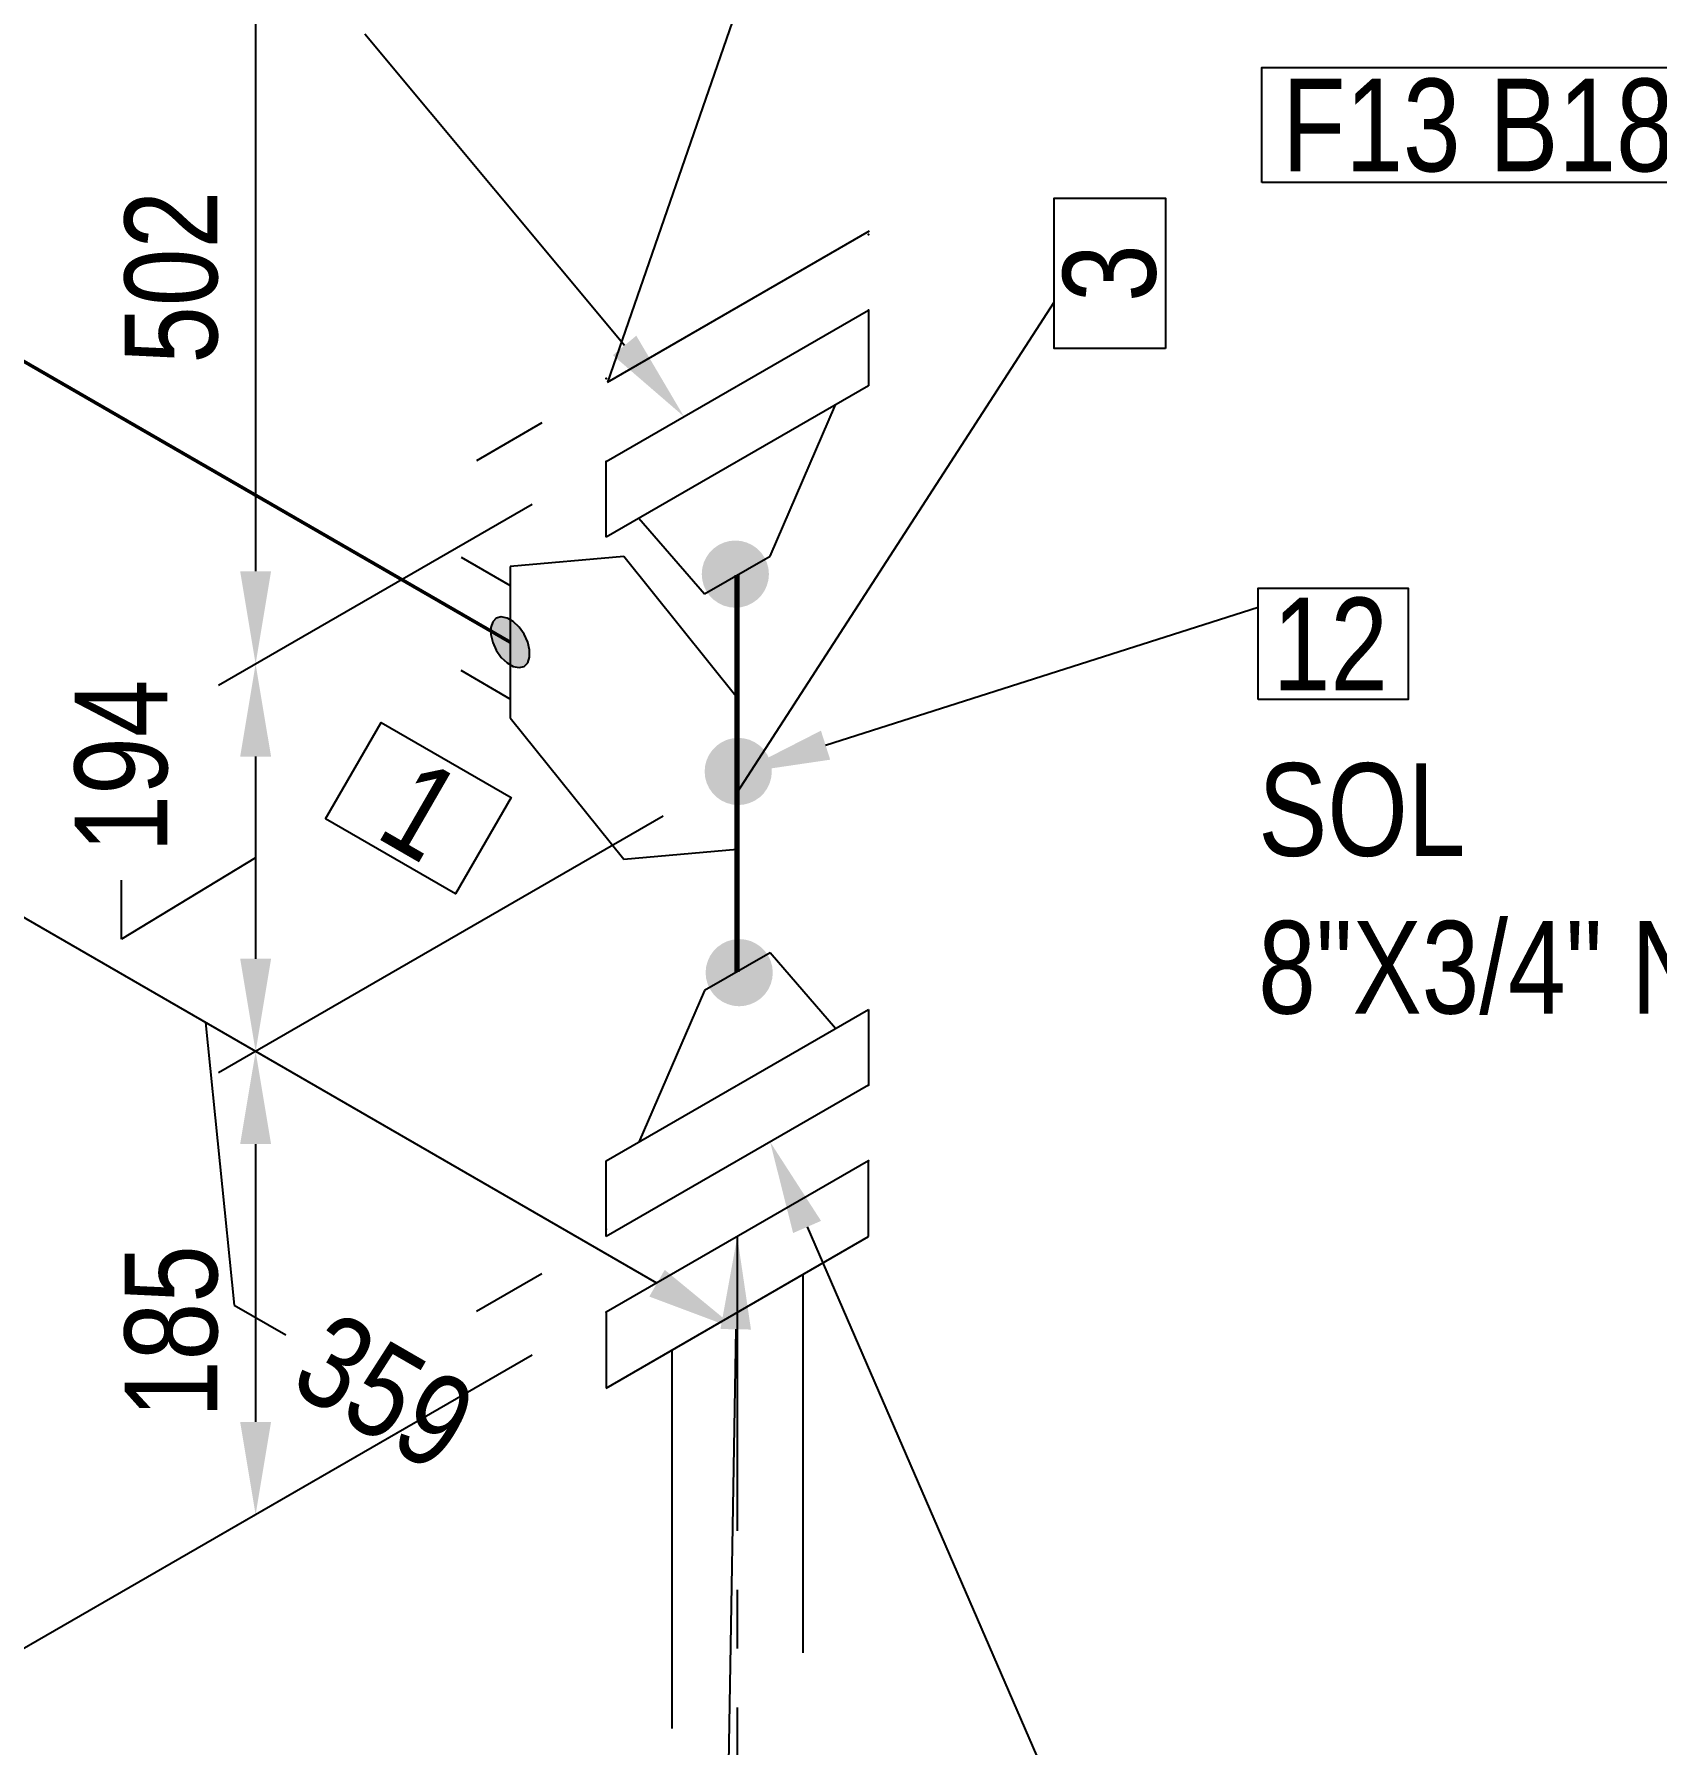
# Model space of a CAD drawing. Header units: millimetres. Extents: x 0 to 594, y 0 to 420.
# Drawn here: x 158.99 to 202.75, y 185.31 to 231.45 of the extents above; entities that cross this region are included whole.
import ezdxf
from ezdxf import colors
from ezdxf.entities.mleader import LeaderData, LeaderLine
from ezdxf.enums import TextEntityAlignment as Align
from ezdxf.math import Vec2, Vec3

# ---------------------------------------------------------------- set-up
doc = ezdxf.new("R2010")
doc.units = ezdxf.units.MM
doc.header["$LTSCALE"] = 0.25
doc.linetypes.add('CENTER', pattern=[50.8, 31.75, -6.35, 6.35, -6.35])
doc.linetypes.add('DASHED2', pattern=[9.525, 6.35, -3.175])
for name, color, linetype in [('기호', 4, 'Continuous'), ('밸브', 4, 'Continuous'), ('연속', 7, 'DASHED2'), ('열 추적 선', 7, 'CENTER'), ('용접', 1, 'Continuous'), ('주석', 7, 'Continuous'), ('치수', 1, 'Continuous')]:
    doc.layers.add(name, color=color, linetype=linetype)
doc.layers.add('파이프', color=3, linetype='Continuous', lineweight=70)
doc.layers.add('파이프 작은 보어', color=30, linetype='Continuous', lineweight=50)
doc.styles.add('AdskIsoAnnotation', font='arial.ttf', dxfattribs={"width": 0.8, "height": 1})
doc.styles.add('AdskIsoMetric', font='arial.ttf', dxfattribs={"width": 0.8, "height": 2.5})
doc.styles.add('AdskIsoMetric-30', font='arial.ttf', dxfattribs={"width": 0.8, "height": 2.5})
doc.styles.get("Standard").update_dxf_attribs({"font": 'arial.ttf'})
doc.dimstyles.new('AdskIsoMetric', dxfattribs={"dimtxt": 2.5, "dimasz": 2.5, "dimexe": 1, "dimexo": 2, "dimgap": 0.8, "dimtad": 1, "dimdec": 0, "dimrnd": 1, "dimzin": 0, "dimdsep": 46, "dimtxsty": 'AdskIsoMetric', "dimcen": 0, "dimclrt": 7, "dimadec": 0, "dimazin": 0, "dimtfac": 1, "dimtdec": 0, "dimtmove": 1, "dimatfit": 3, "dimfxl": 0, "dimfrac": 2, "dimtolj": 1, "dimtzin": 0, "dimarcsym": 0})

# ---------------------------------------------------------------- blocks, each defined once
blk = doc.blocks.new('끝 장비-1-IsoRight')
at = {"color": 0, "linetype": 'ByBlock', "lineweight": -2, "extrusion": (0.707107, 0.408248, -0.57735)}
for p, q in [((-0.0884, 0.1531), (-0.5303, 0.4082)), ((0, 0.2041), (-0.0884, 0.2552)), ((-0.0884, 0.2552), (-0.0884, -0.1531)), ((-0.0884, -0.051), (-0.5303, 0.2041)), ((0, -0.2041), (0, 0.2041)), ((-0.0884, -0.1531), (0, -0.2041))]:
    blk.add_line(p, q, dxfattribs=at)
blk = doc.blocks.new('플랜지WN-1-IsoRight')
at = {"color": 0, "linetype": 'ByBlock', "lineweight": -2, "extrusion": (0.707107, 0.408248, -0.57735)}
for p, q in [((0.0221, 0.1914), (0.1105, 0.1403)), ((0.0221, -0.2169), (0.0221, 0.1914)), ((0.0221, 0.1403), (-0.1105, 0.1148)), ((0.1105, 0.1403), (0.1105, -0.2679)), ((-0.1105, 0.1148), (-0.1105, 0.0128)), ((-0.1105, 0.0128), (0.0221, -0.1659)), ((0.1105, -0.2679), (0.0221, -0.2169))]:
    blk.add_line(p, q, dxfattribs=at)
blk = doc.blocks.new('개스킷-1-IsoRight')
at = {"color": 0, "linetype": 'ByBlock', "lineweight": -2, "extrusion": (1, 0, 0)}
for p in [(-0.0442, 0.2296), (0.0442, 0.1786), (-0.0529, -0.1736), (0.0442, -0.2296)]:
    blk.add_point(p, dxfattribs=at)
blk = doc.blocks.new('화살표된 체크 밸브-2-Iso2DSkew0')
h = blk.add_hatch(color=256)
h.paths.add_polyline_path([(2.335, 6.741), (3.081, 6.741), (3.573, 10.313)], flags=0)
h.paths.add_polyline_path([(1.589, 6.741), (2.335, 6.741), (3.573, 10.313)], flags=0)
at = {"color": 0, "extrusion": (-0.707107, 0.408248, -0.57735)}
for p, q in [((-3.503, 6.218), (3.568, 10.3)), ((3.568, 10.3), (-3.503, -10.112)), ((-3.503, -10.112), (3.568, -6.03))]:
    blk.add_line(p, q, dxfattribs=at)
blk = doc.blocks.new('*D90')
at = {"layer": 'Defpoints', "color": 0}
for p in [(149.258, 228.079), (149.258, 213.079), (177.95, 211.514)]:
    blk.add_point(p, dxfattribs=at)
at = {"layer": '치수', "color": 0, "lineweight": -2}
for p, q in [((175.785, 197.764), (151.423, 211.829)), ((163.604, 204.796), (164.385, 197.17)), ((164.385, 197.17), (165.771, 196.37))]:
    blk.add_line(p, q, dxfattribs=at)
at = {"layer": '치수', "color": 0}
for points in [[(151.631, 212.19), (151.214, 211.468), (149.258, 213.079)], [(175.994, 198.124), (175.577, 197.403), (177.95, 196.514)]]:
    blk.add_solid(points, dxfattribs=at)
at = {"layer": '치수', "color": 7, "insert": (168.44, 194.829), "char_height": 2.5, "attachment_point": 5, "rotation": 330, "style": 'AdskIsoMetric-30'}
blk.add_mtext('\\A1;359', dxfattribs=at)
blk = doc.blocks.new('*D92')
at = {"layer": 'Defpoints', "color": 0}
for p in [(177.95, 252.84), (233.321, 235.872), (233.321, 220.872)]:
    blk.add_point(p, dxfattribs=at)
at = {"layer": '치수', "color": 0, "lineweight": -2}
for p, q in [((180.115, 266.59), (231.156, 237.122)), ((233.321, 223.181), (233.321, 237.027))]:
    blk.add_line(p, q, dxfattribs=at)
at = {"layer": '치수', "color": 0}
for points in [[(180.324, 266.951), (179.907, 266.229), (177.95, 267.84)], [(231.364, 237.483), (230.947, 236.761), (233.321, 235.872)]]:
    blk.add_solid(points, dxfattribs=at)
at = {"layer": '치수', "color": 7, "insert": (205.635, 254.473), "char_height": 2.5, "attachment_point": 5, "rotation": 330, "style": 'AdskIsoMetric-30'}
blk.add_mtext('\\A1;303', dxfattribs=at)
blk = doc.blocks.new('*D111')
at = {"layer": 'Defpoints', "color": 0}
for p in [(174.415, 240.347), (174.415, 219.924), (164.96, 214.465)]:
    blk.add_point(p, dxfattribs=at)
at = {"layer": '치수', "color": 0, "lineweight": -2}
for p, q in [((172.415, 239.192), (163.96, 234.311)), ((164.96, 232.388), (164.96, 216.965)), ((172.415, 218.769), (163.96, 213.888))]:
    blk.add_line(p, q, dxfattribs=at)
at = {"layer": '치수', "color": 0}
for points in [[(164.543, 232.388), (165.377, 232.388), (164.96, 234.888)], [(164.543, 216.965), (165.377, 216.965), (164.96, 214.465)]]:
    blk.add_solid(points, dxfattribs=at)
at = {"layer": '치수', "color": 7, "insert": (162.694, 224.892), "char_height": 2.5, "attachment_point": 5, "rotation": 90, "style": 'AdskIsoMetric-30'}
blk.add_mtext('\\A1;502', dxfattribs=at)
blk = doc.blocks.new('개스킷 해치 표식-1-IsoRight')
at = {"linetype": 'ByBlock', "lineweight": -2, "extrusion": (0.707107, 0.408248, -0.57735)}
blk.add_line((0, 0), (0, 0.1021), dxfattribs=at)
blk = doc.blocks.new('*D112')
at = {"layer": 'Defpoints', "color": 0}
for p in [(174.415, 219.924), (177.95, 211.514), (164.96, 204.014)]:
    blk.add_point(p, dxfattribs=at)
at = {"layer": '치수', "color": 0, "lineweight": -2}
for p, q in [((172.415, 218.769), (163.96, 213.888)), ((164.96, 211.965), (164.96, 206.514)), ((175.95, 210.359), (163.96, 203.436)), ((164.96, 209.239), (161.344, 207.038)), ((161.344, 207.038), (161.344, 208.638))]:
    blk.add_line(p, q, dxfattribs=at)
at = {"layer": '치수', "color": 0}
for points in [[(164.543, 211.965), (165.377, 211.965), (164.96, 214.465)], [(164.543, 206.514), (165.377, 206.514), (164.96, 204.014)]]:
    blk.add_solid(points, dxfattribs=at)
at = {"layer": '치수', "color": 7, "insert": (161.344, 211.713), "char_height": 2.5, "attachment_point": 5, "rotation": 90, "style": 'AdskIsoMetric-30'}
blk.add_mtext('\\A1;194', dxfattribs=at)
blk = doc.blocks.new('*D113')
at = {"layer": 'Defpoints', "color": 0}
for p in [(177.95, 211.514), (174.415, 196.979), (164.96, 191.521)]:
    blk.add_point(p, dxfattribs=at)
at = {"layer": '치수', "color": 0, "lineweight": -2}
for p, q in [((175.95, 210.359), (163.96, 203.436)), ((164.96, 201.514), (164.96, 194.021)), ((172.415, 195.825), (163.96, 190.943))]:
    blk.add_line(p, q, dxfattribs=at)
at = {"layer": '치수', "color": 0}
for points in [[(164.543, 201.514), (165.377, 201.514), (164.96, 204.014)], [(164.543, 194.021), (165.377, 194.021), (164.96, 191.521)]]:
    blk.add_solid(points, dxfattribs=at)
at = {"layer": '치수', "color": 7, "insert": (162.693, 196.458), "char_height": 2.5, "attachment_point": 5, "rotation": 90, "style": 'AdskIsoMetric-30'}
blk.add_mtext('\\A1;185', dxfattribs=at)
blk = doc.blocks.new('*D114')
at = {"layer": 'Defpoints', "color": 0}
for p in [(177.95, 313.117), (174.415, 196.979), (156.3, 186.521)]:
    blk.add_point(p, dxfattribs=at)
at = {"layer": '치수', "color": 0, "lineweight": -2}
for p, q in [((175.95, 311.962), (155.3, 300.039)), ((156.3, 298.117), (156.3, 189.021)), ((172.415, 195.825), (155.3, 185.943))]:
    blk.add_line(p, q, dxfattribs=at)
at = {"layer": '치수', "color": 0}
for points in [[(155.883, 298.117), (156.716, 298.117), (156.3, 300.617)], [(155.883, 189.021), (156.716, 189.021), (156.3, 186.521)]]:
    blk.add_solid(points, dxfattribs=at)
at = {"layer": '치수', "color": 7, "insert": (154.033, 242.26), "char_height": 2.5, "attachment_point": 5, "rotation": 90, "style": 'AdskIsoMetric-30'}
blk.add_mtext('\\A1;1885', dxfattribs=at)
blk = doc.blocks.new('Olet1-2-Iso2DSkew0')
at = {"color": 0, "linetype": 'ByBlock', "lineweight": -2, "extrusion": (-0.707107, -0.408248, 0.57735)}
for p, q in [((-3.062, 5.85), (-6.124, 5.577)), ((-6.124, 5.577), (-6.124, 1.494)), ((0, 2.041), (-3.062, 5.85)), ((0, -2.041), (0, 2.041)), ((-6.124, 1.494), (-3.062, -2.315)), ((-3.062, -2.315), (0, -2.041))]:
    blk.add_line(p, q, dxfattribs=at)
blk = doc.blocks.new('Buttweld')
at = {"lineweight": -2}
blk.add_hatch(color=0, dxfattribs=at).paths.add_polyline_path([(0.044, -0.0026), (0.0433, 0.0053), (0.0413, 0.0129), (0.0379, 0.02), (0.0334, 0.0265), (0.0278, 0.0321), (0.0214, 0.0366), (0.0142, 0.0399), (0.0066, 0.042), (-0.0013, 0.0427), (-0.0091, 0.042), (-0.0168, 0.0399), (-0.0239, 0.0366), (-0.0304, 0.0321), (-0.036, 0.0265), (-0.0405, 0.02), (-0.0438, 0.0129), (-0.0459, 0.0053), (-0.0466, -0.0026), (-0.0459, -0.0105), (-0.0438, -0.0181), (-0.0405, -0.0252), (-0.036, -0.0317), (-0.0304, -0.0373), (-0.0239, -0.0418), (-0.0168, -0.0452), (-0.0091, -0.0472), (-0.0013, -0.0479), (0.0066, -0.0472), (0.0142, -0.0452), (0.0214, -0.0418), (0.0278, -0.0373), (0.0334, -0.0317), (0.0379, -0.0252), (0.0413, -0.0181), (0.0433, -0.0105)], is_closed=False, flags=0)
blk = doc.blocks.new('SocketWeld-2-IsoRight')
blk.add_hatch(color=256).paths.add_polyline_path([(0.0055, -0.0435), (0.0057, -0.0436), (0.006, -0.0436), (0.0062, -0.0436), (0.0064, -0.0437), (0.0066, -0.0437), (0.0068, -0.0438), (0.007, -0.0438), (0.0072, -0.0439), (0.0075, -0.0439), (0.0077, -0.0439), (0.0079, -0.044), (0.0081, -0.044), (0.0083, -0.0441), (0.0085, -0.0441), (0.0088, -0.0442), (0.009, -0.0442), (0.0092, -0.0443), (0.0094, -0.0443), (0.0096, -0.0443), (0.0098, -0.0444), (0.01, -0.0444), (0.0103, -0.0445), (0.0105, -0.0445), (0.0107, -0.0446), (0.0109, -0.0446), (0.0111, -0.0446), (0.0113, -0.0447), (0.0115, -0.0447), (0.0118, -0.0448), (0.012, -0.0448), (0.0122, -0.0449), (0.0124, -0.0449), (0.0126, -0.0449), (0.0128, -0.045), (0.013, -0.045), (0.0133, -0.0451), (0.0135, -0.0451), (0.0137, -0.0452), (0.0139, -0.0452), (0.0141, -0.0453), (0.0143, -0.0453), (0.0145, -0.0453), (0.0148, -0.0454), (0.015, -0.0454), (0.0152, -0.0455), (0.0154, -0.0455), (0.0156, -0.0456), (0.0158, -0.0456), (0.0161, -0.0456), (0.0161, -0.0456), (0.0162, -0.0456), (0.0164, -0.0455), (0.0166, -0.0455), (0.0168, -0.0455), (0.017, -0.0454), (0.0171, -0.0454), (0.0173, -0.0453), (0.0175, -0.0453), (0.0177, -0.0452), (0.0179, -0.0452), (0.0181, -0.0451), (0.0182, -0.0451), (0.0184, -0.045), (0.0186, -0.045), (0.0188, -0.0449), (0.019, -0.0449), (0.0192, -0.0448), (0.0193, -0.0448), (0.0195, -0.0447), (0.0197, -0.0447), (0.0199, -0.0446), (0.0201, -0.0446), (0.0203, -0.0445), (0.0204, -0.0445), (0.0206, -0.0444), (0.0208, -0.0444), (0.021, -0.0444), (0.0212, -0.0443), (0.0213, -0.0443), (0.0215, -0.0442), (0.0217, -0.0442), (0.0219, -0.0441), (0.0221, -0.0441), (0.0223, -0.044), (0.0224, -0.044), (0.0226, -0.0439), (0.0228, -0.0439), (0.023, -0.0438), (0.0232, -0.0438), (0.0234, -0.0437), (0.0235, -0.0437), (0.0237, -0.0436), (0.0239, -0.0436), (0.0241, -0.0435), (0.0243, -0.0435), (0.0245, -0.0434), (0.0246, -0.0434), (0.0248, -0.0433), (0.025, -0.0433), (0.025, -0.0433), (0.0251, -0.0432), (0.0253, -0.043), (0.0254, -0.0429), (0.0255, -0.0428), (0.0257, -0.0426), (0.0258, -0.0425), (0.0259, -0.0424), (0.0261, -0.0422), (0.0262, -0.0421), (0.0263, -0.042), (0.0265, -0.0418), (0.0266, -0.0417), (0.0267, -0.0416), (0.0269, -0.0414), (0.027, -0.0413), (0.0271, -0.0412), (0.0273, -0.041), (0.0274, -0.0409), (0.0275, -0.0408), (0.0277, -0.0406), (0.0278, -0.0405), (0.0279, -0.0403), (0.0281, -0.0402), (0.0282, -0.0401), (0.0283, -0.0399), (0.0284, -0.0398), (0.0286, -0.0397), (0.0287, -0.0395), (0.0288, -0.0394), (0.029, -0.0393), (0.0291, -0.0391), (0.0292, -0.039), (0.0294, -0.0389), (0.0295, -0.0387), (0.0296, -0.0386), (0.0298, -0.0385), (0.0299, -0.0383), (0.03, -0.0382), (0.0302, -0.0381), (0.0303, -0.0379), (0.0304, -0.0378), (0.0306, -0.0377), (0.0307, -0.0375), (0.0308, -0.0374), (0.031, -0.0373), (0.0311, -0.0371), (0.0312, -0.037), (0.0314, -0.0369), (0.0315, -0.0367), (0.0315, -0.0367), (0.0316, -0.0365), (0.0316, -0.0363), (0.0317, -0.0361), (0.0318, -0.0359), (0.0319, -0.0357), (0.0319, -0.0355), (0.032, -0.0353), (0.0321, -0.0351), (0.0321, -0.0349), (0.0322, -0.0346), (0.0323, -0.0344), (0.0323, -0.0342), (0.0324, -0.034), (0.0325, -0.0338), (0.0325, -0.0336), (0.0326, -0.0334), (0.0327, -0.0332), (0.0328, -0.033), (0.0328, -0.0328), (0.0329, -0.0326), (0.033, -0.0324), (0.033, -0.0322), (0.0331, -0.0319), (0.0332, -0.0317), (0.0332, -0.0315), (0.0333, -0.0313), (0.0334, -0.0311), (0.0335, -0.0309), (0.0335, -0.0307), (0.0336, -0.0305), (0.0337, -0.0303), (0.0337, -0.0301), (0.0338, -0.0299), (0.0339, -0.0297), (0.0339, -0.0295), (0.034, -0.0292), (0.0341, -0.029), (0.0342, -0.0288), (0.0342, -0.0286), (0.0343, -0.0284), (0.0344, -0.0282), (0.0344, -0.028), (0.0345, -0.0278), (0.0346, -0.0276), (0.0346, -0.0274), (0.0347, -0.0272), (0.0348, -0.027), (0.0349, -0.0268), (0.0349, -0.0265), (0.0349, -0.0265), (0.0349, -0.0263), (0.0349, -0.026), (0.0349, -0.0258), (0.0349, -0.0255), (0.0349, -0.0252), (0.0349, -0.025), (0.0349, -0.0247), (0.0349, -0.0245), (0.0349, -0.0242), (0.0349, -0.0239), (0.0349, -0.0237), (0.0349, -0.0234), (0.0349, -0.0232), (0.0349, -0.0229), (0.0349, -0.0226), (0.0349, -0.0224), (0.0349, -0.0221), (0.0349, -0.0219), (0.0349, -0.0216), (0.0349, -0.0213), (0.0349, -0.0211), (0.0349, -0.0208), (0.0349, -0.0206), (0.0349, -0.0203), (0.0349, -0.02), (0.0349, -0.0198), (0.0349, -0.0195), (0.0349, -0.0192), (0.0349, -0.019), (0.0349, -0.0187), (0.0349, -0.0185), (0.0349, -0.0182), (0.0349, -0.0179), (0.0349, -0.0177), (0.0349, -0.0174), (0.0349, -0.0172), (0.0349, -0.0169), (0.0349, -0.0166), (0.0349, -0.0164), (0.0349, -0.0161), (0.0349, -0.0159), (0.0349, -0.0156), (0.0349, -0.0153), (0.0349, -0.0151), (0.0349, -0.0148), (0.0349, -0.0146), (0.0349, -0.0143), (0.0349, -0.014), (0.0349, -0.0138), (0.0349, -0.0138), (0.0349, -0.0135), (0.0348, -0.0132), (0.0347, -0.0129), (0.0346, -0.0126), (0.0346, -0.0123), (0.0345, -0.012), (0.0344, -0.0118), (0.0344, -0.0115), (0.0343, -0.0112), (0.0342, -0.0109), (0.0342, -0.0106), (0.0341, -0.0103), (0.034, -0.01), (0.0339, -0.0097), (0.0339, -0.0095), (0.0338, -0.0092), (0.0337, -0.0089), (0.0337, -0.0086), (0.0336, -0.0083), (0.0335, -0.008), (0.0335, -0.0077), (0.0334, -0.0074), (0.0333, -0.0071), (0.0332, -0.0069), (0.0332, -0.0066), (0.0331, -0.0063), (0.033, -0.006), (0.033, -0.0057), (0.0329, -0.0054), (0.0328, -0.0051), (0.0328, -0.0048), (0.0327, -0.0046), (0.0326, -0.0043), (0.0325, -0.004), (0.0325, -0.0037), (0.0324, -0.0034), (0.0323, -0.0031), (0.0323, -0.0028), (0.0322, -0.0025), (0.0321, -0.0022), (0.0321, -0.002), (0.032, -0.0017), (0.0319, -0.0014), (0.0319, -0.0011), (0.0318, -0.0008), (0.0317, -0.0005), (0.0316, -0.0002), (0.0316, 0.0001), (0.0315, 0.0003), (0.0315, 0.0003), (0.0314, 0.0006), (0.0312, 0.0009), (0.0311, 0.0012), (0.031, 0.0015), (0.0308, 0.0018), (0.0307, 0.0021), (0.0306, 0.0024), (0.0304, 0.0026), (0.0303, 0.0029), (0.0302, 0.0032), (0.03, 0.0035), (0.0299, 0.0038), (0.0298, 0.0041), (0.0296, 0.0044), (0.0295, 0.0047), (0.0294, 0.0049), (0.0292, 0.0052), (0.0291, 0.0055), (0.029, 0.0058), (0.0288, 0.0061), (0.0287, 0.0064), (0.0286, 0.0067), (0.0284, 0.007), (0.0283, 0.0072), (0.0282, 0.0075), (0.0281, 0.0078), (0.0279, 0.0081), (0.0278, 0.0084), (0.0277, 0.0087), (0.0275, 0.009), (0.0274, 0.0093), (0.0273, 0.0095), (0.0271, 0.0098), (0.027, 0.0101), (0.0269, 0.0104), (0.0267, 0.0107), (0.0266, 0.011), (0.0265, 0.0113), (0.0263, 0.0116), (0.0262, 0.0118), (0.0261, 0.0121), (0.0259, 0.0124), (0.0258, 0.0127), (0.0257, 0.013), (0.0255, 0.0133), (0.0254, 0.0136), (0.0253, 0.0139), (0.0251, 0.0141), (0.025, 0.0144), (0.025, 0.0144), (0.0248, 0.0147), (0.0246, 0.015), (0.0245, 0.0152), (0.0243, 0.0155), (0.0241, 0.0157), (0.0239, 0.016), (0.0237, 0.0162), (0.0235, 0.0165), (0.0234, 0.0168), (0.0232, 0.017), (0.023, 0.0173), (0.0228, 0.0175), (0.0226, 0.0178), (0.0224, 0.0181), (0.0223, 0.0183), (0.0221, 0.0186), (0.0219, 0.0188), (0.0217, 0.0191), (0.0215, 0.0193), (0.0213, 0.0196), (0.0212, 0.0199), (0.021, 0.0201), (0.0208, 0.0204), (0.0206, 0.0206), (0.0204, 0.0209), (0.0203, 0.0212), (0.0201, 0.0214), (0.0199, 0.0217), (0.0197, 0.0219), (0.0195, 0.0222), (0.0193, 0.0225), (0.0192, 0.0227), (0.019, 0.023), (0.0188, 0.0232), (0.0186, 0.0235), (0.0184, 0.0237), (0.0182, 0.024), (0.0181, 0.0243), (0.0179, 0.0245), (0.0177, 0.0248), (0.0175, 0.025), (0.0173, 0.0253), (0.0171, 0.0256), (0.017, 0.0258), (0.0168, 0.0261), (0.0166, 0.0263), (0.0164, 0.0266), (0.0162, 0.0268), (0.0161, 0.0271), (0.0161, 0.0271), (0.0158, 0.0273), (0.0156, 0.0275), (0.0154, 0.0277), (0.0152, 0.0279), (0.015, 0.0281), (0.0148, 0.0283), (0.0145, 0.0285), (0.0143, 0.0287), (0.0141, 0.0289), (0.0139, 0.0292), (0.0137, 0.0294), (0.0135, 0.0296), (0.0133, 0.0298), (0.013, 0.03), (0.0128, 0.0302), (0.0126, 0.0304), (0.0124, 0.0306), (0.0122, 0.0308), (0.012, 0.031), (0.0118, 0.0312), (0.0115, 0.0314), (0.0113, 0.0316), (0.0111, 0.0318), (0.0109, 0.032), (0.0107, 0.0322), (0.0105, 0.0324), (0.0103, 0.0326), (0.01, 0.0328), (0.0098, 0.033), (0.0096, 0.0332), (0.0094, 0.0334), (0.0092, 0.0337), (0.009, 0.0339), (0.0088, 0.0341), (0.0085, 0.0343), (0.0083, 0.0345), (0.0081, 0.0347), (0.0079, 0.0349), (0.0077, 0.0351), (0.0075, 0.0353), (0.0072, 0.0355), (0.007, 0.0357), (0.0068, 0.0359), (0.0066, 0.0361), (0.0064, 0.0363), (0.0062, 0.0365), (0.006, 0.0367), (0.0057, 0.0369), (0.0055, 0.0371), (0.0055, 0.0371), (0.0053, 0.0373), (0.0051, 0.0374), (0.0049, 0.0375), (0.0046, 0.0377), (0.0044, 0.0378), (0.0042, 0.0379), (0.004, 0.038), (0.0037, 0.0382), (0.0035, 0.0383), (0.0033, 0.0384), (0.003, 0.0386), (0.0028, 0.0387), (0.0026, 0.0388), (0.0024, 0.039), (0.0021, 0.0391), (0.0019, 0.0392), (0.0017, 0.0393), (0.0015, 0.0395), (0.0012, 0.0396), (0.001, 0.0397), (0.0008, 0.0399), (0.0006, 0.04), (0.0003, 0.0401), (0.0001, 0.0403), (-0.0001, 0.0404), (-0.0003, 0.0405), (-0.0006, 0.0406), (-0.0008, 0.0408), (-0.001, 0.0409), (-0.0012, 0.041), (-0.0015, 0.0412), (-0.0017, 0.0413), (-0.0019, 0.0414), (-0.0021, 0.0416), (-0.0024, 0.0417), (-0.0026, 0.0418), (-0.0028, 0.042), (-0.003, 0.0421), (-0.0033, 0.0422), (-0.0035, 0.0423), (-0.0037, 0.0425), (-0.004, 0.0426), (-0.0042, 0.0427), (-0.0044, 0.0429), (-0.0046, 0.043), (-0.0049, 0.0431), (-0.0051, 0.0433), (-0.0053, 0.0434), (-0.0055, 0.0435), (-0.0055, 0.0435), (-0.0057, 0.0436), (-0.006, 0.0436), (-0.0062, 0.0436), (-0.0064, 0.0437), (-0.0066, 0.0437), (-0.0068, 0.0438), (-0.007, 0.0438), (-0.0072, 0.0439), (-0.0075, 0.0439), (-0.0077, 0.0439), (-0.0079, 0.044), (-0.0081, 0.044), (-0.0083, 0.0441), (-0.0085, 0.0441), (-0.0088, 0.0442), (-0.009, 0.0442), (-0.0092, 0.0443), (-0.0094, 0.0443), (-0.0096, 0.0443), (-0.0098, 0.0444), (-0.01, 0.0444), (-0.0103, 0.0445), (-0.0105, 0.0445), (-0.0107, 0.0446), (-0.0109, 0.0446), (-0.0111, 0.0446), (-0.0113, 0.0447), (-0.0115, 0.0447), (-0.0118, 0.0448), (-0.012, 0.0448), (-0.0122, 0.0449), (-0.0124, 0.0449), (-0.0126, 0.0449), (-0.0128, 0.045), (-0.013, 0.045), (-0.0133, 0.0451), (-0.0135, 0.0451), (-0.0137, 0.0452), (-0.0139, 0.0452), (-0.0141, 0.0453), (-0.0143, 0.0453), (-0.0145, 0.0453), (-0.0148, 0.0454), (-0.015, 0.0454), (-0.0152, 0.0455), (-0.0154, 0.0455), (-0.0156, 0.0456), (-0.0158, 0.0456), (-0.0161, 0.0456), (-0.0161, 0.0456), (-0.0162, 0.0456), (-0.0164, 0.0455), (-0.0166, 0.0455), (-0.0168, 0.0455), (-0.017, 0.0454), (-0.0171, 0.0454), (-0.0173, 0.0453), (-0.0175, 0.0453), (-0.0177, 0.0452), (-0.0179, 0.0452), (-0.0181, 0.0451), (-0.0182, 0.0451), (-0.0184, 0.045), (-0.0186, 0.045), (-0.0188, 0.0449), (-0.019, 0.0449), (-0.0192, 0.0448), (-0.0193, 0.0448), (-0.0195, 0.0447), (-0.0197, 0.0447), (-0.0199, 0.0446), (-0.0201, 0.0446), (-0.0203, 0.0445), (-0.0204, 0.0445), (-0.0206, 0.0444), (-0.0208, 0.0444), (-0.021, 0.0444), (-0.0212, 0.0443), (-0.0213, 0.0443), (-0.0215, 0.0442), (-0.0217, 0.0442), (-0.0219, 0.0441), (-0.0221, 0.0441), (-0.0223, 0.044), (-0.0224, 0.044), (-0.0226, 0.0439), (-0.0228, 0.0439), (-0.023, 0.0438), (-0.0232, 0.0438), (-0.0234, 0.0437), (-0.0235, 0.0437), (-0.0237, 0.0436), (-0.0239, 0.0436), (-0.0241, 0.0435), (-0.0243, 0.0435), (-0.0245, 0.0434), (-0.0246, 0.0434), (-0.0248, 0.0433), (-0.025, 0.0433), (-0.025, 0.0433), (-0.0251, 0.0432), (-0.0253, 0.043), (-0.0254, 0.0429), (-0.0255, 0.0428), (-0.0257, 0.0426), (-0.0258, 0.0425), (-0.0259, 0.0424), (-0.0261, 0.0422), (-0.0262, 0.0421), (-0.0263, 0.042), (-0.0265, 0.0418), (-0.0266, 0.0417), (-0.0267, 0.0416), (-0.0269, 0.0414), (-0.027, 0.0413), (-0.0271, 0.0412), (-0.0273, 0.041), (-0.0274, 0.0409), (-0.0275, 0.0408), (-0.0277, 0.0406), (-0.0278, 0.0405), (-0.0279, 0.0403), (-0.0281, 0.0402), (-0.0282, 0.0401), (-0.0283, 0.0399), (-0.0284, 0.0398), (-0.0286, 0.0397), (-0.0287, 0.0395), (-0.0288, 0.0394), (-0.029, 0.0393), (-0.0291, 0.0391), (-0.0292, 0.039), (-0.0294, 0.0389), (-0.0295, 0.0387), (-0.0296, 0.0386), (-0.0298, 0.0385), (-0.0299, 0.0383), (-0.03, 0.0382), (-0.0302, 0.0381), (-0.0303, 0.0379), (-0.0304, 0.0378), (-0.0306, 0.0377), (-0.0307, 0.0375), (-0.0308, 0.0374), (-0.031, 0.0373), (-0.0311, 0.0371), (-0.0312, 0.037), (-0.0314, 0.0369), (-0.0315, 0.0367), (-0.0315, 0.0367), (-0.0316, 0.0365), (-0.0316, 0.0363), (-0.0317, 0.0361), (-0.0318, 0.0359), (-0.0319, 0.0357), (-0.0319, 0.0355), (-0.032, 0.0353), (-0.0321, 0.0351), (-0.0321, 0.0349), (-0.0322, 0.0346), (-0.0323, 0.0344), (-0.0323, 0.0342), (-0.0324, 0.034), (-0.0325, 0.0338), (-0.0325, 0.0336), (-0.0326, 0.0334), (-0.0327, 0.0332), (-0.0328, 0.033), (-0.0328, 0.0328), (-0.0329, 0.0326), (-0.033, 0.0324), (-0.033, 0.0322), (-0.0331, 0.0319), (-0.0332, 0.0317), (-0.0332, 0.0315), (-0.0333, 0.0313), (-0.0334, 0.0311), (-0.0335, 0.0309), (-0.0335, 0.0307), (-0.0336, 0.0305), (-0.0337, 0.0303), (-0.0337, 0.0301), (-0.0338, 0.0299), (-0.0339, 0.0297), (-0.0339, 0.0295), (-0.034, 0.0292), (-0.0341, 0.029), (-0.0342, 0.0288), (-0.0342, 0.0286), (-0.0343, 0.0284), (-0.0344, 0.0282), (-0.0344, 0.028), (-0.0345, 0.0278), (-0.0346, 0.0276), (-0.0346, 0.0274), (-0.0347, 0.0272), (-0.0348, 0.027), (-0.0349, 0.0268), (-0.0349, 0.0265), (-0.0349, 0.0265), (-0.0349, 0.0263), (-0.0349, 0.026), (-0.0349, 0.0258), (-0.0349, 0.0255), (-0.0349, 0.0252), (-0.0349, 0.025), (-0.0349, 0.0247), (-0.0349, 0.0245), (-0.0349, 0.0242), (-0.0349, 0.0239), (-0.0349, 0.0237), (-0.0349, 0.0234), (-0.0349, 0.0232), (-0.0349, 0.0229), (-0.0349, 0.0226), (-0.0349, 0.0224), (-0.0349, 0.0221), (-0.0349, 0.0219), (-0.0349, 0.0216), (-0.0349, 0.0213), (-0.0349, 0.0211), (-0.0349, 0.0208), (-0.0349, 0.0206), (-0.0349, 0.0203), (-0.0349, 0.02), (-0.0349, 0.0198), (-0.0349, 0.0195), (-0.0349, 0.0192), (-0.0349, 0.019), (-0.0349, 0.0187), (-0.0349, 0.0185), (-0.0349, 0.0182), (-0.0349, 0.0179), (-0.0349, 0.0177), (-0.0349, 0.0174), (-0.0349, 0.0172), (-0.0349, 0.0169), (-0.0349, 0.0166), (-0.0349, 0.0164), (-0.0349, 0.0161), (-0.0349, 0.0159), (-0.0349, 0.0156), (-0.0349, 0.0153), (-0.0349, 0.0151), (-0.0349, 0.0148), (-0.0349, 0.0146), (-0.0349, 0.0143), (-0.0349, 0.014), (-0.0349, 0.0138), (-0.0349, 0.0138), (-0.0349, 0.0135), (-0.0348, 0.0132), (-0.0347, 0.0129), (-0.0346, 0.0126), (-0.0346, 0.0123), (-0.0345, 0.012), (-0.0344, 0.0118), (-0.0344, 0.0115), (-0.0343, 0.0112), (-0.0342, 0.0109), (-0.0342, 0.0106), (-0.0341, 0.0103), (-0.034, 0.01), (-0.0339, 0.0097), (-0.0339, 0.0095), (-0.0338, 0.0092), (-0.0337, 0.0089), (-0.0337, 0.0086), (-0.0336, 0.0083), (-0.0335, 0.008), (-0.0335, 0.0077), (-0.0334, 0.0074), (-0.0333, 0.0071), (-0.0332, 0.0069), (-0.0332, 0.0066), (-0.0331, 0.0063), (-0.033, 0.006), (-0.033, 0.0057), (-0.0329, 0.0054), (-0.0328, 0.0051), (-0.0328, 0.0048), (-0.0327, 0.0046), (-0.0326, 0.0043), (-0.0325, 0.004), (-0.0325, 0.0037), (-0.0324, 0.0034), (-0.0323, 0.0031), (-0.0323, 0.0028), (-0.0322, 0.0025), (-0.0321, 0.0022), (-0.0321, 0.002), (-0.032, 0.0017), (-0.0319, 0.0014), (-0.0319, 0.0011), (-0.0318, 0.0008), (-0.0317, 0.0005), (-0.0316, 0.0002), (-0.0316, -0.0001), (-0.0315, -0.0003), (-0.0315, -0.0003), (-0.0314, -0.0006), (-0.0312, -0.0009), (-0.0311, -0.0012), (-0.031, -0.0015), (-0.0308, -0.0018), (-0.0307, -0.0021), (-0.0306, -0.0024), (-0.0304, -0.0026), (-0.0303, -0.0029), (-0.0302, -0.0032), (-0.03, -0.0035), (-0.0299, -0.0038), (-0.0298, -0.0041), (-0.0296, -0.0044), (-0.0295, -0.0047), (-0.0294, -0.0049), (-0.0292, -0.0052), (-0.0291, -0.0055), (-0.029, -0.0058), (-0.0288, -0.0061), (-0.0287, -0.0064), (-0.0286, -0.0067), (-0.0284, -0.007), (-0.0283, -0.0072), (-0.0282, -0.0075), (-0.0281, -0.0078), (-0.0279, -0.0081), (-0.0278, -0.0084), (-0.0277, -0.0087), (-0.0275, -0.009), (-0.0274, -0.0093), (-0.0273, -0.0095), (-0.0271, -0.0098), (-0.027, -0.0101), (-0.0269, -0.0104), (-0.0267, -0.0107), (-0.0266, -0.011), (-0.0265, -0.0113), (-0.0263, -0.0116), (-0.0262, -0.0118), (-0.0261, -0.0121), (-0.0259, -0.0124), (-0.0258, -0.0127), (-0.0257, -0.013), (-0.0255, -0.0133), (-0.0254, -0.0136), (-0.0253, -0.0139), (-0.0251, -0.0141), (-0.025, -0.0144), (-0.025, -0.0144), (-0.0248, -0.0147), (-0.0246, -0.015), (-0.0245, -0.0152), (-0.0243, -0.0155), (-0.0241, -0.0157), (-0.0239, -0.016), (-0.0237, -0.0162), (-0.0235, -0.0165), (-0.0234, -0.0168), (-0.0232, -0.017), (-0.023, -0.0173), (-0.0228, -0.0175), (-0.0226, -0.0178), (-0.0224, -0.0181), (-0.0223, -0.0183), (-0.0221, -0.0186), (-0.0219, -0.0188), (-0.0217, -0.0191), (-0.0215, -0.0193), (-0.0213, -0.0196), (-0.0212, -0.0199), (-0.021, -0.0201), (-0.0208, -0.0204), (-0.0206, -0.0206), (-0.0204, -0.0209), (-0.0203, -0.0212), (-0.0201, -0.0214), (-0.0199, -0.0217), (-0.0197, -0.0219), (-0.0195, -0.0222), (-0.0193, -0.0225), (-0.0192, -0.0227), (-0.019, -0.023), (-0.0188, -0.0232), (-0.0186, -0.0235), (-0.0184, -0.0237), (-0.0182, -0.024), (-0.0181, -0.0243), (-0.0179, -0.0245), (-0.0177, -0.0248), (-0.0175, -0.025), (-0.0173, -0.0253), (-0.0171, -0.0256), (-0.017, -0.0258), (-0.0168, -0.0261), (-0.0166, -0.0263), (-0.0164, -0.0266), (-0.0162, -0.0268), (-0.0161, -0.0271), (-0.0161, -0.0271), (-0.0158, -0.0273), (-0.0156, -0.0275), (-0.0154, -0.0277), (-0.0152, -0.0279), (-0.015, -0.0281), (-0.0148, -0.0283), (-0.0145, -0.0285), (-0.0143, -0.0287), (-0.0141, -0.0289), (-0.0139, -0.0292), (-0.0137, -0.0294), (-0.0135, -0.0296), (-0.0133, -0.0298), (-0.013, -0.03), (-0.0128, -0.0302), (-0.0126, -0.0304), (-0.0124, -0.0306), (-0.0122, -0.0308), (-0.012, -0.031), (-0.0118, -0.0312), (-0.0115, -0.0314), (-0.0113, -0.0316), (-0.0111, -0.0318), (-0.0109, -0.032), (-0.0107, -0.0322), (-0.0105, -0.0324), (-0.0103, -0.0326), (-0.01, -0.0328), (-0.0098, -0.033), (-0.0096, -0.0332), (-0.0094, -0.0334), (-0.0092, -0.0337), (-0.009, -0.0339), (-0.0088, -0.0341), (-0.0085, -0.0343), (-0.0083, -0.0345), (-0.0081, -0.0347), (-0.0079, -0.0349), (-0.0077, -0.0351), (-0.0075, -0.0353), (-0.0072, -0.0355), (-0.007, -0.0357), (-0.0068, -0.0359), (-0.0066, -0.0361), (-0.0064, -0.0363), (-0.0062, -0.0365), (-0.006, -0.0367), (-0.0057, -0.0369), (-0.0055, -0.0371), (-0.0055, -0.0371), (-0.0053, -0.0373), (-0.0051, -0.0374), (-0.0049, -0.0375), (-0.0046, -0.0377), (-0.0044, -0.0378), (-0.0042, -0.0379), (-0.004, -0.038), (-0.0037, -0.0382), (-0.0035, -0.0383), (-0.0033, -0.0384), (-0.003, -0.0386), (-0.0028, -0.0387), (-0.0026, -0.0388), (-0.0024, -0.039), (-0.0021, -0.0391), (-0.0019, -0.0392), (-0.0017, -0.0393), (-0.0015, -0.0395), (-0.0012, -0.0396), (-0.001, -0.0397), (-0.0008, -0.0399), (-0.0006, -0.04), (-0.0003, -0.0401), (-0.0001, -0.0403), (0.0001, -0.0404), (0.0003, -0.0405), (0.0006, -0.0406), (0.0008, -0.0408), (0.001, -0.0409), (0.0012, -0.041), (0.0015, -0.0412), (0.0017, -0.0413), (0.0019, -0.0414), (0.0021, -0.0416), (0.0024, -0.0417), (0.0026, -0.0418), (0.0028, -0.042), (0.003, -0.0421), (0.0033, -0.0422), (0.0035, -0.0423), (0.0037, -0.0425), (0.004, -0.0426), (0.0042, -0.0427), (0.0044, -0.0429), (0.0046, -0.043), (0.0049, -0.0431), (0.0051, -0.0433), (0.0053, -0.0434)], flags=0)
at = {"color": 0, "linetype": 'ByBlock', "lineweight": -2, "extrusion": (-0.707107, -0.408248, 0.57735)}
for p, q in [((-0.0884, 0.1531), (0, 0.1021)), ((0, 0.1021), (0, -0.1021)), ((-0.0315, 0.0367), (-0.0349, 0.0265)), ((-0.025, 0.0433), (-0.0315, 0.0367)), ((-0.0161, 0.0456), (-0.025, 0.0433)), ((-0.0055, 0.0435), (-0.0161, 0.0456)), ((0.0055, 0.0371), (-0.0055, 0.0435)), ((0.0161, 0.0271), (0.0055, 0.0371)), ((-0.0349, 0.0265), (-0.0349, 0.0138)), ((-0.0349, 0.0138), (-0.0315, -0.0003)), ((0.025, 0.0144), (0.0161, 0.0271)), ((0.0315, 0.0003), (0.025, 0.0144)), ((0.0349, -0.0138), (0.0315, 0.0003)), ((-0.0315, -0.0003), (-0.025, -0.0144)), ((-0.025, -0.0144), (-0.0161, -0.0271)), ((-0.0161, -0.0271), (-0.0055, -0.0371)), ((0.0315, -0.0367), (0.0349, -0.0265)), ((0.0349, -0.0265), (0.0349, -0.0138)), ((0, -0.1021), (-0.0884, -0.051)), ((-0.0055, -0.0371), (0.0055, -0.0435)), ((0.0055, -0.0435), (0.0161, -0.0456)), ((0.0161, -0.0456), (0.025, -0.0433)), ((0.025, -0.0433), (0.0315, -0.0367))]:
    blk.add_line(p, q, dxfattribs=at)
blk = doc.blocks.new('AnnoRect')
at = {"color": 0, "linetype": 'ByBlock', "lineweight": -2}
blk.add_wipeout([(-0.8095, -0.6), (-0.8095, 0.6), (0.8095, 0.6), (0.8095, -0.6)], dxfattribs=at)
blk.add_lwpolyline([(-0.8095, -0.6), (-0.8095, 0.6), (0.8095, 0.6), (0.8095, -0.6)], close=True, dxfattribs=at)
at = {"color": 0, "linetype": 'ByBlock', "lineweight": -2, "style": 'AdskIsoAnnotation', "width": 0.8}
blk.add_attdef('XX', text='', height=1, dxfattribs=at).set_placement((0, 0), align=Align.MIDDLE_CENTER)

msp = doc.modelspace()

# ---------------------------------------------------------------- linework, layer by layer
at = {"layer": '열 추적 선', "color": 1}
msp.add_line((177.9503, 199.0205), (177.9503, 164.6526), dxfattribs=at)
at = {"layer": '파이프'}
msp.add_lwpolyline([(177.9503, 206.1649), (177.9503, 216.8621)], dxfattribs=at)
at = {"layer": '파이프 작은 보어'}
msp.add_lwpolyline([(171.8266, 215.049), (154.5609, 225.0174)], dxfattribs=at)

# ---------------------------------------------------------------- block references
at = {"layer": '기호'}
msp.add_blockref('Olet1-2-Iso2DSkew0', (177.9503, 211.5135), dxfattribs=at)
at = {"layer": '밸브'}
msp.add_blockref('화살표된 체크 밸브-2-Iso2DSkew0', (177.9503, 232.1768), dxfattribs=at)
at = {"layer": '밸브', "xscale": 20, "yscale": 20, "zscale": 20}
for name, p, rotation in [('개스킷-1-IsoRight', (177.9503, 222.9858), 299.9999999999999), ('플랜지WN-1-IsoRight', (177.9503, 219.4137), 120.0000000000578), ('플랜지WN-1-IsoRight', (177.9503, 203.6133), 299.9999999999999), ('개스킷-1-IsoRight', (177.9503, 200.0412), 299.9999999998556)]:
    msp.add_blockref(name, p, dxfattribs=dict(at, rotation=rotation))
at = {"layer": '연속', "xscale": 20, "yscale": 20, "zscale": 20, "rotation": 119.9999999999974}
msp.add_blockref('끝 장비-1-IsoRight', (177.9503, 199.0205), dxfattribs=at)
at = {"layer": '용접', "xscale": 20, "yscale": 20, "zscale": 20}
for p, rotation in [((177.9503, 216.8621), 269.9999999998748), ((177.9503, 211.5135), 180), ((177.9503, 206.1649), 90)]:
    msp.add_blockref('Buttweld', p, dxfattribs=dict(at, rotation=rotation))
at = {"layer": '용접', "xscale": 15, "yscale": 15, "zscale": 15}
msp.add_blockref('SocketWeld-2-IsoRight', (171.8266, 215.049), dxfattribs=at)
at = {"layer": '치수', "xscale": 20, "yscale": 20, "zscale": 20}
for p, rotation in [((172.6827, 220.9652), 120), ((172.6827, 198.0205), 120.0000000000197), ((172.6827, 198.0205), 120.0000000000092)]:
    msp.add_blockref('개스킷 해치 표식-1-IsoRight', p, dxfattribs=dict(at, rotation=rotation))

# ---------------------------------------------------------------- texts
at = {"layer": '주석', "char_height": 2.5, "attachment_point": 7, "style": 'AdskIsoAnnotation'}
for s, insert in [('{\\Q0;SOL}', (192, 209.2536)), ('{\\Q0;8"X3/4" NS}', (192, 205))]:
    msp.add_mtext(s, dxfattribs=dict(at, insert=insert))

# ---------------------------------------------------------------- dimensions: what is measured, and where the dimension line sits
at = {"layer": '치수'}
for base, p1, p2, angle, text, override, picture, middle in [((156.2997, 186.5205), (177.9503, 313.1165), (174.4148, 196.9793), 270, '1885', {"dimtad": 0, "dimlfac": 16.229096, "dimtxsty": 'AdskIsoMetric-30', "dimse1": 0, "dimse2": 0, "dimsd1": 0, "dimsd2": 0, "dimtmove": 1}, '*D114', (154.0325, 242.2596)), ((233.3207, 235.872), (177.9503, 252.84), (233.3207, 220.872), 330, '303', {"dimtad": 0, "dimlfac": 4.732637, "dimtxsty": 'AdskIsoMetric-30', "dimse1": 1, "dimse2": 0, "dimsd1": 0, "dimsd2": 0, "dimtmove": 1}, '*D92', (205.6355, 254.4729)), ((164.9599, 214.4652), (174.4148, 240.3471), (174.4148, 219.924), 270, '502', {"dimtad": 0, "dimlfac": 24.562877, "dimtxsty": 'AdskIsoMetric-30', "dimse1": 0, "dimse2": 0, "dimsd1": 0, "dimsd2": 0, "dimtmove": 1}, '*D111', (162.6936, 224.8923)), ((149.2576, 213.0792), (177.9503, 211.5135), (149.2576, 228.0792), 150, '359', {"dimtad": 0, "dimlfac": 10.84936, "dimtxsty": 'AdskIsoMetric-30', "dimse1": 1, "dimse2": 1, "dimsd1": 0, "dimsd2": 0, "dimtmove": 1}, '*D90', (166.4636, 195.9704)), ((164.9599, 204.0135), (174.4148, 219.924), (177.9503, 211.5135), 270, '194', {"dimtad": 0, "dimlfac": 23.063137, "dimtxsty": 'AdskIsoMetric-30', "dimse1": 0, "dimse2": 0, "dimsd1": 0, "dimsd2": 0, "dimtmove": 1}, '*D112', (161.3443, 209.4379)), ((164.9599, 191.5205), (177.9503, 211.5135), (174.4148, 196.9793), 270, '185', {"dimtad": 0, "dimlfac": 12.73932, "dimtxsty": 'AdskIsoMetric-30', "dimse1": 0, "dimse2": 0, "dimsd1": 0, "dimsd2": 0, "dimtmove": 1}, '*D113', (162.6928, 196.4581))]:
    dim = msp.add_linear_dim(base=base, p1=p1, p2=p2, angle=angle, text=text, dimstyle='AdskIsoMetric', override=override, dxfattribs=at)
    dim.commit()
    dim.dimension.update_dxf_attribs({"geometry": picture, "text_midpoint": middle, "dimtype": 160})

# ---------------------------------------------------------------- leaders
at = {"layer": '주석'}
ml = msp.add_multileader_mtext('Standard', dxfattribs=at)
ml.set_content('')
ml.set_leader_properties()
ml.build(insert=Vec2(0, 0))
ml.multileader.update_dxf_attribs({"dogleg_length": 0, "arrow_head_size": 2.5})
ctx = ml.context
ctx.base_point, ctx.arrow_head_size = Vec3(167.9047, 231.4489), 2.5
notes = []
notes.append((ctx, [(0, (1, 1, 0), (167.9047, 231.4489), (-1, 0), 0, [(0, [(176.5132, 221.1355)], 0, [])])]))
ctx.mtext, ml.multileader.dxf.content_type = None, 0
ml = msp.add_multileader_mtext('Standard', dxfattribs=at)
ml.set_content('')
ml.set_leader_properties()
ml.build(insert=Vec2(0, 0))
ml.multileader.update_dxf_attribs({"dogleg_length": 0, "arrow_head_size": 0})
ctx = ml.context
ctx.base_point, ctx.arrow_head_size = Vec3(186.5, 224.2265), 0
notes.append((ctx, [(0, (1, 1, 0), (186.5, 224.2265), (-1, 0), 0, [(0, [(177.9503, 211)], 0, [])])]))
ctx.mtext, ml.multileader.dxf.content_type = None, 0
ml = msp.add_multileader_mtext('Standard', dxfattribs=at)
ml.set_content('')
ml.set_leader_properties()
ml.build(insert=Vec2(0, 0))
ml.multileader.update_dxf_attribs({"dogleg_length": 0, "arrow_head_size": 2.5})
ctx = ml.context
ctx.base_point, ctx.arrow_head_size = Vec3(192, 216), 2.5
notes.append((ctx, [(0, (1, 1, 0), (192, 216), (-1, 0), 0, [(0, [(177.9503, 211.5135)], 0, [])])]))
ctx.mtext, ml.multileader.dxf.content_type = None, 0
ml = msp.add_multileader_mtext('Standard', dxfattribs=at)
ml.set_content('')
ml.set_leader_properties()
ml.build(insert=Vec2(0, 0))
ml.multileader.update_dxf_attribs({"dogleg_length": 0, "arrow_head_size": 2.5})
ctx = ml.context
ctx.base_point, ctx.arrow_head_size = Vec3(194.0976, 166.4489), 2.5
notes.append((ctx, [(0, (1, 1, 0), (194.0976, 166.4489), (-1, 0), 0, [(0, [(178.8366, 201.5735)], 0, [])])]))
ctx.mtext, ml.multileader.dxf.content_type = None, 0
ml = msp.add_multileader_mtext('Standard', dxfattribs=at)
ml.set_content('')
ml.set_leader_properties()
ml.build(insert=Vec2(0, 0))
ml.multileader.update_dxf_attribs({"dogleg_length": 6.8813, "arrow_head_size": 2.5})
ctx = ml.context
ctx.base_point, ctx.arrow_head_size = Vec3(170.1187, 142), 2.5
notes.append((ctx, [(0, (1, 1, 0), (177, 142), (-1, 0), 6.8813, [(0, [(177.9503, 199.0205)], 0, [])])]))
ctx.mtext, ml.multileader.dxf.content_type = None, 0
for ctx, leaders in notes:
    for number, flags, end, landing, length, lines in leaders:
        leader = LeaderData()
        leader.index, (leader.has_last_leader_line, leader.has_dogleg_vector, leader.attachment_direction) = number, flags
        leader.last_leader_point, leader.dogleg_vector, leader.dogleg_length = Vec3(end), Vec3(landing), length
        for number, points, colour, breaks in lines:
            line = LeaderLine()
            line.index, line.vertices, line.color, line.breaks = number, Vec3.list(points), colors.encode_raw_color(colour), breaks
            leader.lines.append(line)
        ctx.leaders.append(leader)

# ---------------------------------------------------------------- next in the draw order: block references
ref = msp.add_blockref('AnnoRect', (201, 229), dxfattribs=dict(at, xscale=10.99169741697417, yscale=2.586971350613916, zscale=2.5))
ref.add_attrib('XX_001', 'F13 B18 G24', (192.6432, 227.7509), dxfattribs={"layer": '0', "color": 0, "linetype": 'ByBlock', "lineweight": -2, "height": 2.5, "style": 'AdskIsoAnnotation', "width": 0.8})
ref = msp.add_blockref('AnnoRect', (188, 225), dxfattribs=dict(at, xscale=2.5, yscale=2.5, zscale=2.5, rotation=90.00000000000774))
ref.add_attrib('XX_001', '3', (189.2329, 224.2278), dxfattribs={"layer": '0', "color": 0, "linetype": 'ByBlock', "lineweight": -2, "height": 2.5, "rotation": 90, "style": 'AdskIsoAnnotation', "width": 0.8})
ref = msp.add_blockref('AnnoRect', (194.0238, 215.0073), dxfattribs=dict(at, xscale=2.5, yscale=2.5, zscale=2.5))
ref.add_attrib('XX_001', '12', (192.3915, 213.7521), dxfattribs={"layer": '0', "color": 0, "linetype": 'ByBlock', "lineweight": -2, "height": 2.5, "style": 'AdskIsoAnnotation', "width": 0.8})
ref = msp.add_blockref('AnnoRect', (169.3481, 210.5739), dxfattribs=dict(at, xscale=2.500000000000001, yscale=2.500000000000001, zscale=2.500000000000001, rotation=330.0000000000178))
ref.add_attrib('XX_001', '1', (168.1381, 209.8232), dxfattribs={"layer": '0', "color": 0, "linetype": 'ByBlock', "lineweight": -2, "height": 2.5, "rotation": 330, "style": 'AdskIsoAnnotation', "width": 0.8})

doc.saveas('drawing.dxf')
